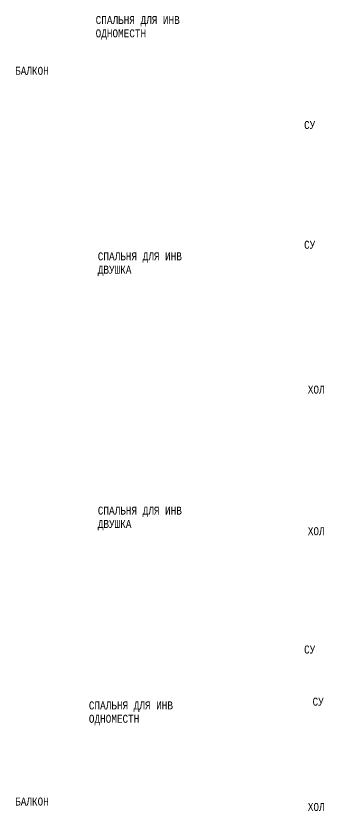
# Model space of a CAD drawing. Header units: millimetres. Extents: x -689206 to 4969298, y -1019800 to 703299.
# Drawn here: x 279056 to 285450, y 457882 to 474358 of the extents above; entities that cross this region are included whole.
import ezdxf

# ---------------------------------------------------------------- set-up
doc = ezdxf.new("R2010")
doc.units = ezdxf.units.MM
doc.styles.add('Аннотативный', font='isocteur.ttf', dxfattribs={"width": 0.7, "height": 250})

msp = doc.modelspace()

# ---------------------------------------------------------------- texts
at = {"color": 61, "true_color": 0xe5e878, "attachment_point": 1, "style": 'Аннотативный'}
for s, insert, char_height, width in [('СПАЛЬНЯ ДЛЯ ИНВ ОДНОМЕСТН', (280710.8, 474355.9), 165.799, 2150.457), ('БАЛКОН', (279040.6, 473303.3), 165.8, 798.21), ('СУ', (285034.7, 472180.5), 165.8, 798.21), ('СУ', (285034.7, 469700), 165.8, 798.21), ('СПАЛЬНЯ ДЛЯ ИНВ ДВУШКА', (280755.2, 469459.2), 165.799, 2150.457), ('ХОЛ', (285111.8, 466697.7), 165.8, 798.21), ('СПАЛЬНЯ ДЛЯ ИНВ ДВУШКА', (280755.2, 464191), 165.799, 2150.457), ('ХОЛ', (285111.8, 463764.1), 165.8, 798.21), ('СУ', (285034.7, 461312.4), 165.8, 798.21), ('СУ', (285210.9, 460232), 165.8, 798.21), ('СПАЛЬНЯ ДЛЯ ИНВ ОДНОМЕСТН', (280570, 460154.3), 165.799, 2150.457), ('БАЛКОН', (279040.6, 458163.3), 165.8, 798.21), ('ХОЛ', (285111.8, 458050.2), 165.8, 798.21)]:
    msp.add_mtext(s, dxfattribs=dict(at, insert=insert, char_height=char_height, width=width))

doc.saveas('drawing.dxf')
